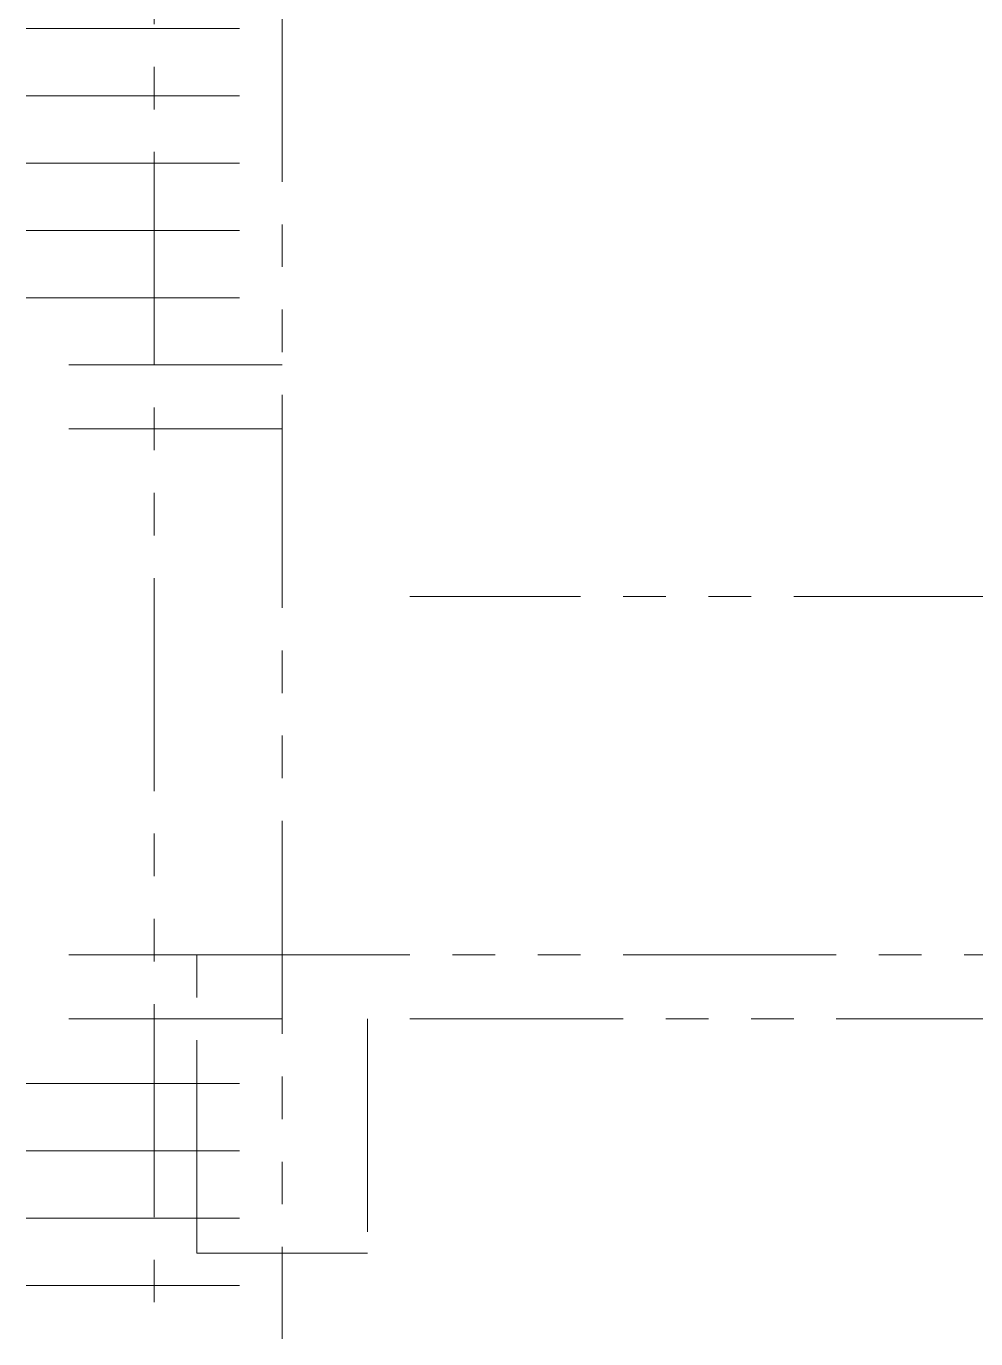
# Model space of a CAD drawing. Header units: inches. Extents: x 0 to 157513, y -28488 to 35640.
# Drawn here: x 30329 to 32556, y 15108 to 18189 of the extents above; entities that cross this region are included whole.
import ezdxf

# ---------------------------------------------------------------- set-up
doc = ezdxf.new("R2010")
doc.units = ezdxf.units.IN
doc.header["$LTSCALE"] = 400
doc.header["$MEASUREMENT"] = 0
doc.linetypes.add('CENTER', pattern=[2, 1.25, -0.25, 0.25, -0.25])
doc.linetypes.add('PHANTOM', pattern=[2.5, 1.25, -0.25, 0.25, -0.25, 0.25, -0.25])
doc.layers.add('BF STR', color=8, linetype='PHANTOM', lineweight=5)
doc.layers.add('cen', color=1, linetype='CENTER')

# ---------------------------------------------------------------- blocks, each defined once
blk = doc.blocks.new('611bf4 strgaele')
at = {"layer": 'BF STR'}
for p, q in [((-272699.8, 36898.1, -169.4), (-272699.8, 29112.5, -169.4)), ((-272399.8, 36328.1), (-272399.8, 29112.5)), ((-272999.8, 32188.1, 0), (-272399.8, 32188.1, 0)), ((-272999.8, 32030.1, 0), (-272399.8, 32030.1, 0)), ((-272999.8, 31872.1, 0), (-272399.8, 31872.1, 0)), ((-272999.8, 31714.1, 0), (-272399.8, 31714.1, 0)), ((-272999.8, 31556.1, 0), (-272399.8, 31556.1, 0)), ((-272399.8, 31398.1), (-272999.8, 31398.1)), ((-272399.8, 31248.1), (-272999.8, 31248.1)), ((-267699.8, 30855, -169.4), (-272099.8, 30855, -169.4)), ((-272399.8, 30013.4), (-272999.8, 30013.4)), ((-272599.8, 30013.4), (-267199.8, 30013.4)), ((-272599.8, 29313.4), (-272599.8, 30013.4)), ((-272399.8, 29863.4), (-272999.8, 29863.4)), ((-272199.8, 29863.4), (-272199.8, 29313.4)), ((-267599.8, 29863.4, -1749.7), (-272199.8, 29863.4, -1749.7)), ((-272999.8, 29711.6, -169.4), (-272399.8, 29711.6, -169.4)), ((-272999.8, 29553.6, -169.4), (-272399.8, 29553.6, -169.4)), ((-272999.8, 29395.6, -169.4), (-272399.8, 29395.6, -169.4)), ((-272199.8, 29313.4), (-272599.8, 29313.4)), ((-272999.8, 29237.6, -169.4), (-272399.8, 29237.6, -169.4))]:
    blk.add_line(p, q, dxfattribs=at)

msp = doc.modelspace()

# ---------------------------------------------------------------- block references
at = {"layer": 'cen', "ltscale": 0.5}
msp.add_blockref('611bf4 strgaele', (303328.7, -14004.3, 169.4), dxfattribs=at)

doc.saveas('drawing.dxf')
